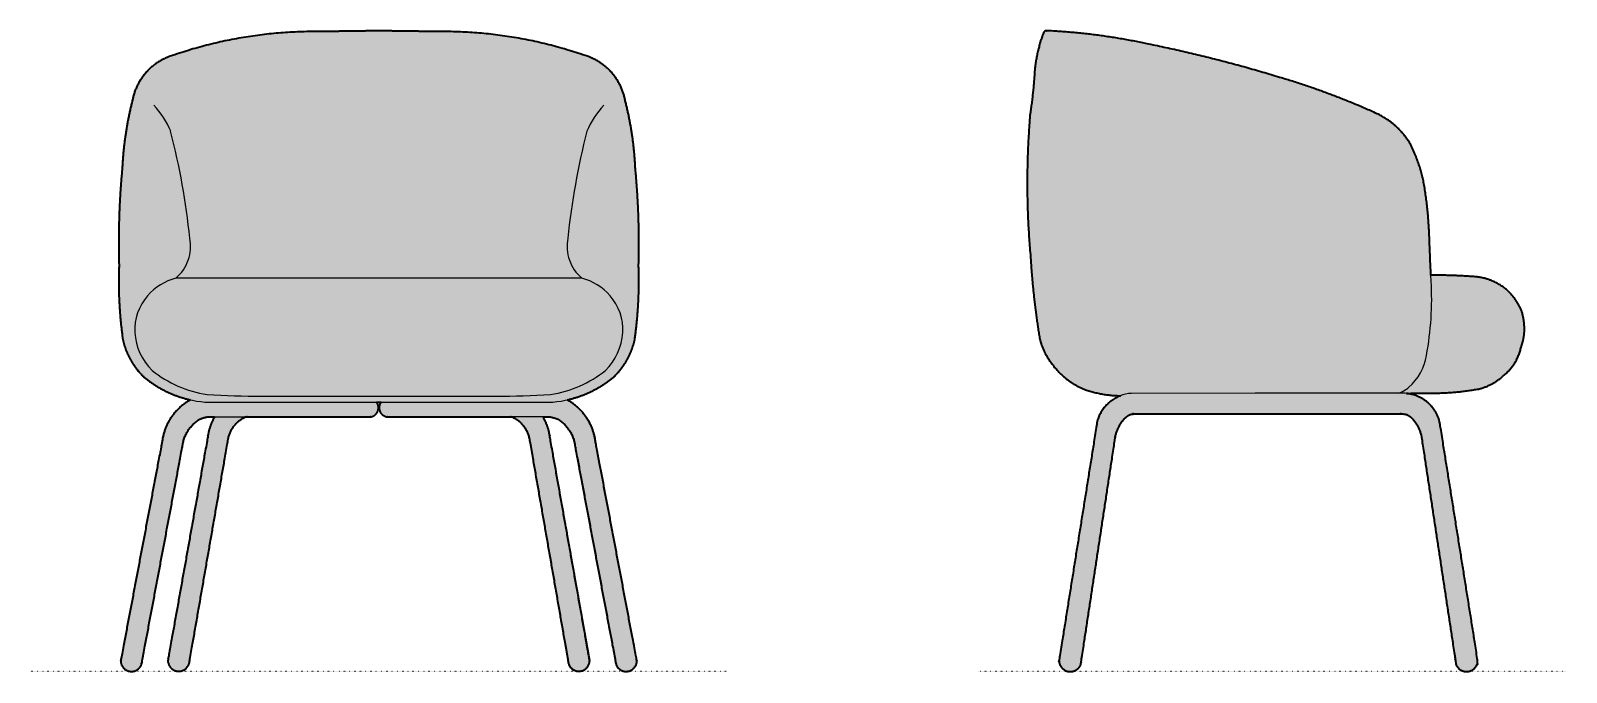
# Model space of a CAD drawing. Header units: millimetres. Extents: x 0 to 1796, y -1116 to 750.
# Drawn here: x 0 to 1796, y -1 to 750 of the extents above; entities that cross this region are included whole.
import ezdxf

# ---------------------------------------------------------------- set-up
doc = ezdxf.new("R2010")
doc.units = ezdxf.units.MM
doc.linetypes.add('Dots', pattern=[1, 0, -1])
doc.layers.add('Blocks', color=7, linetype='Continuous')
doc.layers.add('Blocks$Fill', color=7, linetype='Continuous', true_color=0xffffff)
for name, color, linetype, lineweight, true_color in [('Blocks$Inner', 7, 'Continuous', 25, 0x007f00), ('Blocks$Outline', 7, 'Continuous', 35, 0xff3f3f), ('Groud', 7, 'Dots', 25, 0x243775)]:
    doc.layers.add(name, color=color, linetype=linetype, lineweight=lineweight, true_color=true_color)

# ---------------------------------------------------------------- blocks, each defined once
blk = doc.blocks.new('Nest Chair Side')
at = {"layer": 'Blocks$Fill'}
blk.add_hatch(color=256, dxfattribs=at).paths.add_polyline_path([(520.6, 572.3), (520, 575.3), (519.3, 578.3), (518.5, 581.3), (517.7, 584.3), (516.9, 587.2), (516, 590.2), (515, 593.1), (514, 596), (513, 598.9), (511.9, 601.8), (510.7, 604.6), (509.5, 607.4), (508.3, 610.2), (507, 613), (505.6, 615.8), (504.2, 618.5), (502.6, 621.1), (500.8, 623.6), (499, 626), (497, 628.4), (495, 630.8), (492.9, 633.1), (490.8, 635.3), (488.5, 637.4), (486.2, 639.5), (483.8, 641.4), (481.3, 643.3), (478.8, 645.1), (476.3, 646.8), (473.7, 648.4), (471, 650), (468.3, 651.4), (441.2, 663.3), (413.6, 674.3), (385.7, 684.3), (357.4, 693.4), (318.3, 704.9), (278.9, 715.5), (239.2, 725.1), (199.3, 733.8), (184.5, 736.8), (169.7, 739.6), (154.8, 742.1), (139.8, 744.2), (124.8, 746), (109.8, 747.5), (94.7, 748.7), (79.7, 749.6), (79.6, 749.6), (79.5, 749.6), (79.5, 749.6), (79.4, 749.6), (79.3, 749.6), (79.2, 749.6), (79.2, 749.6), (79.1, 749.5), (79, 749.5), (79, 749.5), (78.9, 749.5), (78.8, 749.5), (78.7, 749.5), (78.7, 749.4), (78.6, 749.4), (78.5, 749.4), (78.5, 749.4), (78.4, 749.4), (78.3, 749.3), (78.2, 749.3), (78.2, 749.3), (78.1, 749.2), (78, 749.2), (78, 749.2), (77.9, 749.1), (77.8, 749.1), (77.8, 749.1), (77.7, 749), (77.6, 749), (77.6, 748.9), (77.5, 748.9), (77.4, 748.9), (77.4, 748.8), (77.3, 748.8), (77.3, 748.7), (77.2, 748.7), (77.1, 748.6), (77.1, 748.6), (77, 748.5), (77, 748.5), (76.9, 748.4), (76.9, 748.4), (76.8, 748.3), (76.8, 748.3), (76.7, 748.2), (76.7, 748.1), (76.6, 748.1), (76.6, 748), (76.5, 748), (76.5, 747.9), (76.4, 747.8), (76.4, 747.8), (76.4, 747.7), (76.3, 747.6), (76.3, 747.6), (76.2, 747.5), (76.2, 747.5), (76.2, 747.4), (76.1, 747.3), (76.1, 747.3), (76.1, 747.2), (76.1, 747.1), (76, 747.1), (76, 747), (74.1, 741.7), (72.4, 736.4), (70.9, 731), (69.5, 725.5), (68.4, 720), (67.4, 714.5), (66.6, 709), (65.9, 703.4), (65, 690.5), (63.8, 677.7), (62.3, 664.9), (60.5, 652.1), (58.9, 631.2), (57.9, 610.2), (57.2, 589.3), (57.1, 568.3), (57.4, 547.3), (58.2, 526.3), (59.4, 505.4), (62.8, 459.8), (65.3, 435.2), (68.4, 410.7), (72.2, 386.2), (73.2, 383.5), (74.2, 380.7), (75.4, 378), (76.6, 375.3), (77.9, 372.6), (79.3, 370), (80.8, 367.4), (82.4, 364.8), (84, 362.3), (85.8, 359.9), (87.6, 357.5), (89.4, 355.2), (91.4, 353), (93.4, 350.8), (95.4, 348.7), (97.6, 346.6), (99, 345.4), (100.4, 344.2), (101.9, 343), (103.4, 341.8), (104.9, 340.7), (106.4, 339.5), (108, 338.5), (109.6, 337.4), (111.2, 336.4), (112.8, 335.4), (114.4, 334.5), (116.1, 333.5), (117.7, 332.7), (119.4, 331.8), (121.1, 331), (122.8, 330.2), (125.4, 329.3), (128.1, 328.5), (130.7, 327.7), (133.4, 326.9), (136.1, 326.2), (138.8, 325.6), (141.5, 325), (144.2, 324.5), (146.9, 324), (149.7, 323.6), (152.4, 323.2), (155.2, 322.9), (157.9, 322.7), (160.7, 322.5), (163.4, 322.4), (166.2, 322.3), (165, 321.9), (163.8, 321.3), (162.6, 320.8), (161.4, 320.2), (160.3, 319.6), (159.1, 319), (158, 318.3), (156.9, 317.5), (155.8, 316.8), (154.8, 316), (153.7, 315.2), (152.7, 314.3), (151.7, 313.5), (150.8, 312.6), (149.8, 311.6), (148.9, 310.7), (148.1, 309.7), (147.2, 308.7), (146.4, 307.7), (145.6, 306.6), (144.9, 305.6), (144.2, 304.5), (143.5, 303.4), (142.9, 302.3), (142.3, 301.2), (141.7, 300), (141.2, 298.9), (140.7, 297.8), (140.2, 296.6), (139.8, 295.5), (139.4, 294.3), (139.1, 293.2), (94.2, 11.6), (94.2, 11.3), (94.3, 11.1), (94.3, 10.8), (94.3, 10.6), (94.4, 10.3), (94.4, 10), (94.5, 9.8), (94.5, 9.5), (94.6, 9.3), (94.7, 9), (94.8, 8.7), (94.8, 8.5), (94.9, 8.2), (95, 8), (95.1, 7.7), (95.2, 7.4), (95.3, 7.2), (95.5, 6.9), (95.6, 6.7), (95.7, 6.4), (95.9, 6.2), (96, 5.9), (96.1, 5.7), (96.3, 5.5), (96.5, 5.2), (96.6, 5), (96.8, 4.8), (97, 4.5), (97.1, 4.3), (97.3, 4.1), (97.5, 3.9), (97.7, 3.7), (97.9, 3.4), (98.1, 3.2), (98.3, 3), (98.5, 2.8), (98.7, 2.7), (98.9, 2.5), (99.2, 2.3), (99.4, 2.1), (99.6, 1.9), (99.8, 1.8), (100.1, 1.6), (100.3, 1.5), (100.6, 1.3), (100.8, 1.2), (101, 1), (101.3, 0.9), (101.5, 0.8), (101.8, 0.7), (102, 0.5), (102.3, 0.4), (102.5, 0.3), (102.8, 0.2), (103, 0.1), (103.3, 0.1), (103.6, 0), (103.8, -0.1), (104.1, -0.2), (104.3, -0.2), (104.6, -0.3), (104.8, -0.3), (105.1, -0.4), (105.3, -0.4), (105.6, -0.5), (105.9, -0.5), (106.1, -0.5), (106.4, -0.6), (106.6, -0.6), (106.9, -0.6), (107.2, -0.6), (107.4, -0.6), (107.7, -0.6), (108, -0.6), (108.2, -0.6), (108.5, -0.6), (108.8, -0.5), (109.1, -0.5), (109.3, -0.5), (109.6, -0.4), (109.9, -0.4), (110.2, -0.3), (110.4, -0.3), (110.7, -0.2), (111, -0.1), (111.3, -0.1), (111.5, 0), (111.8, 0.1), (112.1, 0.2), (112.3, 0.3), (112.6, 0.4), (112.9, 0.5), (113.1, 0.7), (113.4, 0.8), (113.6, 0.9), (113.9, 1), (114.1, 1.2), (114.4, 1.3), (114.6, 1.5), (114.9, 1.6), (115.1, 1.8), (115.3, 2), (115.6, 2.1), (115.8, 2.3), (116, 2.5), (116.2, 2.7), (116.4, 2.9), (116.6, 3.1), (116.8, 3.3), (117, 3.5), (117.2, 3.7), (117.4, 3.9), (117.6, 4.1), (117.8, 4.3), (117.9, 4.5), (118.1, 4.7), (118.3, 4.9), (118.4, 5.2), (118.6, 5.4), (118.7, 5.6), (118.9, 5.9), (119, 6.1), (119.1, 6.3), (119.2, 6.5), (119.4, 6.8), (119.5, 7), (119.6, 7.2), (119.7, 7.5), (159.7, 271.5), (159.8, 272.4), (159.9, 273.3), (160.1, 274.2), (160.3, 275.1), (160.5, 276), (160.7, 276.9), (161, 277.8), (161.2, 278.7), (161.5, 279.5), (161.8, 280.4), (162.1, 281.3), (162.5, 282.1), (162.8, 283), (163.2, 283.9), (163.6, 284.7), (164, 285.5), (164.4, 286.3), (164.9, 287.2), (165.4, 288), (165.8, 288.8), (166.3, 289.5), (166.8, 290.3), (167.4, 291.1), (167.9, 291.8), (168.5, 292.5), (169, 293.3), (169.6, 294), (170.2, 294.7), (170.8, 295.3), (171.4, 296), (172.1, 296.7), (172.7, 297.3), (172.9, 297.5), (173.1, 297.7), (173.4, 297.9), (173.6, 298.1), (173.8, 298.2), (174.1, 298.4), (174.3, 298.6), (174.5, 298.8), (174.8, 298.9), (175, 299.1), (175.3, 299.2), (175.6, 299.4), (175.8, 299.5), (176.1, 299.7), (176.4, 299.8), (176.6, 299.9), (176.9, 300), (177.2, 300.1), (177.5, 300.2), (177.8, 300.3), (178, 300.4), (178.3, 300.5), (178.6, 300.6), (178.9, 300.7), (179.2, 300.7), (179.5, 300.8), (179.8, 300.8), (180.1, 300.9), (180.4, 300.9), (180.6, 301), (180.9, 301), (181.2, 301), (497, 301), (497.3, 301), (497.6, 301), (497.8, 300.9), (498.1, 300.9), (498.4, 300.8), (498.7, 300.8), (499, 300.7), (499.3, 300.7), (499.6, 300.6), (499.9, 300.5), (500.2, 300.4), (500.4, 300.3), (500.7, 300.2), (501, 300.1), (501.3, 300), (501.6, 299.9), (501.8, 299.8), (502.1, 299.7), (502.4, 299.5), (502.6, 299.4), (502.9, 299.2), (503.1, 299.1), (503.4, 298.9), (503.6, 298.8), (503.9, 298.6), (504.1, 298.4), (504.4, 298.2), (504.6, 298.1), (504.8, 297.9), (505, 297.7), (505.3, 297.5), (505.5, 297.3), (506.1, 296.7), (506.8, 296), (507.4, 295.3), (508, 294.7), (508.6, 294), (509.2, 293.3), (509.7, 292.5), (510.3, 291.8), (510.8, 291.1), (511.4, 290.3), (511.9, 289.5), (512.4, 288.8), (512.8, 288), (513.3, 287.2), (513.7, 286.3), (514.2, 285.5), (514.6, 284.7), (515, 283.9), (515.4, 283), (515.7, 282.1), (516, 281.3), (516.4, 280.4), (516.7, 279.5), (517, 278.7), (517.2, 277.8), (517.5, 276.9), (517.7, 276), (517.9, 275.1), (518.1, 274.2), (518.2, 273.3), (518.4, 272.4), (518.5, 271.5), (558.5, 7.5), (558.6, 7.2), (558.7, 7), (558.8, 6.8), (559, 6.5), (559.1, 6.3), (559.2, 6.1), (559.3, 5.9), (559.5, 5.6), (559.6, 5.4), (559.8, 5.2), (559.9, 4.9), (560.1, 4.7), (560.3, 4.5), (560.4, 4.3), (560.6, 4.1), (560.8, 3.9), (561, 3.7), (561.2, 3.5), (561.4, 3.3), (561.6, 3.1), (561.8, 2.9), (562, 2.7), (562.2, 2.5), (562.4, 2.3), (562.6, 2.1), (562.9, 2), (563.1, 1.8), (563.3, 1.6), (563.6, 1.5), (563.8, 1.3), (564.1, 1.2), (564.3, 1), (564.6, 0.9), (564.8, 0.8), (565.1, 0.7), (565.3, 0.5), (565.6, 0.4), (565.9, 0.3), (566.1, 0.2), (566.4, 0.1), (566.7, 0), (566.9, -0.1), (567.2, -0.1), (567.5, -0.2), (567.8, -0.3), (568, -0.3), (568.3, -0.4), (568.6, -0.4), (568.9, -0.5), (569.1, -0.5), (569.4, -0.5), (569.7, -0.6), (570, -0.6), (570.2, -0.6), (570.5, -0.6), (570.8, -0.6), (571, -0.6), (571.3, -0.6), (571.6, -0.6), (571.8, -0.6), (572.1, -0.5), (572.3, -0.5), (572.6, -0.5), (572.9, -0.4), (573.1, -0.4), (573.4, -0.3), (573.6, -0.3), (573.9, -0.2), (574.1, -0.2), (574.4, -0.1), (574.6, 0), (574.9, 0.1), (575.1, 0.1), (575.4, 0.2), (575.7, 0.3), (575.9, 0.4), (576.2, 0.5), (576.4, 0.7), (576.7, 0.8), (576.9, 0.9), (577.2, 1), (577.4, 1.2), (577.6, 1.3), (577.9, 1.5), (578.1, 1.6), (578.3, 1.8), (578.6, 1.9), (578.8, 2.1), (579, 2.3), (579.3, 2.5), (579.5, 2.7), (579.7, 2.8), (579.9, 3), (580.1, 3.2), (580.3, 3.4), (580.5, 3.7), (580.7, 3.9), (580.9, 4.1), (581.1, 4.3), (581.2, 4.5), (581.4, 4.8), (581.6, 5), (581.7, 5.2), (581.9, 5.5), (582.1, 5.7), (582.2, 5.9), (582.3, 6.2), (582.5, 6.4), (582.6, 6.7), (582.7, 6.9), (582.8, 7.2), (583, 7.4), (583.1, 7.7), (583.2, 8), (583.3, 8.2), (583.4, 8.5), (583.4, 8.7), (583.5, 9), (583.6, 9.3), (583.7, 9.5), (583.7, 9.8), (583.8, 10), (583.8, 10.3), (583.9, 10.6), (583.9, 10.8), (583.9, 11.1), (584, 11.3), (584, 11.6), (539.1, 293.1), (538.7, 294.6), (538.4, 295.3), (538.2, 296), (537.9, 296.8), (537.6, 297.5), (537.3, 298.3), (536.9, 299), (536.6, 299.7), (536.2, 300.5), (535.9, 301.2), (535.5, 301.9), (535.1, 302.6), (534.7, 303.4), (534.2, 304.1), (533.8, 304.8), (533.3, 305.5), (532.9, 306.1), (532.4, 306.8), (531.9, 307.5), (531.4, 308.2), (530.8, 308.8), (530.3, 309.5), (529.8, 310.1), (529.2, 310.7), (528.6, 311.4), (528, 312), (527.4, 312.6), (526.8, 313.2), (526.2, 313.7), (525.5, 314.3), (524.9, 314.9), (524.2, 315.4), (523.5, 315.9), (522.9, 316.4), (522.2, 316.9), (521.5, 317.4), (520.8, 317.9), (520.1, 318.4), (519.3, 318.8), (518.6, 319.2), (517.9, 319.7), (517.1, 320.1), (516.4, 320.5), (515.6, 320.8), (514.8, 321.2), (514.1, 321.5), (513.3, 321.9), (512.5, 322.2), (511.8, 322.5), (511, 322.8), (510.2, 323), (509.4, 323.3), (508.6, 323.5), (507.8, 323.7), (507, 323.9), (506.2, 324.1), (505.5, 324.3), (504.7, 324.5), (503.9, 324.6), (503.1, 324.7), (502.3, 324.8), (501.5, 324.9), (500.7, 325), (539.5, 325.5), (545.4, 325.7), (551.3, 326.1), (557.2, 326.5), (563.1, 327.1), (569, 327.8), (574.9, 328.6), (580.7, 329.6), (586.6, 330.6), (588.5, 331.2), (590.4, 331.8), (592.2, 332.5), (594.1, 333.2), (595.9, 334), (597.7, 334.8), (599.5, 335.7), (601.3, 336.7), (603, 337.7), (604.7, 338.7), (606.4, 339.8), (608.1, 341), (609.7, 342.2), (611.2, 343.4), (612.7, 344.7), (614.2, 346), (615.1, 346.8), (616.1, 347.6), (617, 348.4), (617.9, 349.2), (618.7, 350.1), (619.6, 351), (620.4, 351.8), (621.3, 352.8), (622.1, 353.7), (622.9, 354.6), (623.6, 355.6), (624.4, 356.6), (625.1, 357.6), (625.8, 358.6), (626.5, 359.7), (627.2, 360.7), (627.8, 361.8), (628.4, 362.8), (629, 363.9), (629.6, 365), (630.1, 366.1), (630.7, 367.3), (631.2, 368.4), (631.6, 369.5), (632.1, 370.7), (632.5, 371.8), (632.9, 373), (633.3, 374.2), (633.6, 375.3), (633.9, 376.5), (634.2, 377.7), (634.5, 378.9), (634.9, 380), (635.3, 381.1), (635.6, 382.2), (636, 383.4), (636.3, 384.5), (636.6, 385.6), (636.9, 386.8), (637.1, 388), (637.4, 389.1), (637.6, 390.3), (637.8, 391.5), (637.9, 392.6), (638.1, 393.8), (638.2, 395), (638.3, 396.2), (638.4, 397.3), (638.4, 398.9), (638.4, 400.4), (638.4, 402), (638.4, 403.5), (638.3, 405.1), (638.2, 406.6), (638, 408.2), (637.9, 409.7), (637.6, 411.2), (637.4, 412.8), (637.1, 414.3), (636.8, 415.8), (636.5, 417.3), (636.1, 418.8), (635.7, 420.3), (635.2, 421.8), (634.4, 423.6), (633.5, 425.5), (632.6, 427.3), (631.6, 429), (630.5, 430.8), (629.4, 432.5), (628.3, 434.2), (627.1, 435.8), (625.9, 437.5), (624.6, 439.1), (623.3, 440.6), (622, 442.2), (620.6, 443.6), (619.2, 445.1), (617.7, 446.5), (616.2, 447.8), (615.2, 448.6), (614.3, 449.3), (613.3, 450), (612.2, 450.7), (611.2, 451.3), (610.2, 452), (609.1, 452.6), (608.1, 453.2), (607, 453.8), (605.9, 454.4), (604.8, 454.9), (603.7, 455.5), (602.6, 456), (601.4, 456.5), (600.3, 456.9), (599.1, 457.4), (598, 457.8), (596.8, 458.2), (595.6, 458.6), (594.5, 459), (593.3, 459.3), (592.1, 459.7), (590.9, 460), (589.7, 460.3), (588.5, 460.5), (587.3, 460.8), (586.1, 461), (584.9, 461.2), (583.7, 461.3), (582.5, 461.5), (581.3, 461.6), (580.1, 461.7), (567.3, 462.5), (554.6, 463.1), (541.9, 463.4), (529.1, 463.5), (527.1, 512.5), (526.2, 527.6), (524.8, 542.6), (522.9, 557.6)], flags=0)
at = {"layer": 'Blocks$Inner'}
for p, q in [((354.5, 325.2), (179.1, 325.1)), ((499, 325.2), (323.7, 325.2)), ((139.1, 293.2), (94.2, 11.6)), ((181.2, 301), (497, 301)), ((584, 11.6), (539.1, 293.1)), ((119.7, 7.5), (159.7, 271.5)), ((518.5, 271.5), (558.5, 7.5))]:
    blk.add_line(p, q, dxfattribs=at)
for centre, radius, start, end in [((235.3, 687.3), 170.1, 159.4495, 174.5575), ((79.8, 745.6), 4, 91.1346, 159.4495), ((46.3, 38.4), 712, 77.5972, 87.3172), ((-127.1, -874.6), 1641.1, 72.8271, 78.5281), ((111.8, -122.3), 851.9, 65.2597, 73.24), ((1019.2, 571.7), 962.1, 175.2042, 185.1986), ((427.4, 570.6), 90.6, 31.9391, 63.1275), ((349.7, 537.7), 174.4, 11.4637, 27.602), ((954, 536.3), 894.5, 183.3239, 189.66), ((157.3, 436.5), 372.7, 349.6451, 3.0716), ((161.8, 415.7), 94.3, 198.1943, 227.0625), ((461.3, 379.6), 63.4, 311.6118, 350.7869), ((161.1, 416.8), 94.6, 227.8323, 246.1591), ((168, 455.3), 133, 250.1357, 269.2089), ((181.8, 280.6), 44.6, 93.4992, 163.5919), ((474.9, 368.3), 46, 290.3907, 308.3959), ((496.2, 280.5), 44.8, 16.3146, 86.392), ((539.2, -1284.9), 1610.4, 89.9899, 91.37), ((107.5, 12.7), 13.3, 184.7652, 336.9536), ((570.7, 12.7), 13.3, 203.0464, 355.2348)]:
    blk.add_arc(centre, radius, start, end, dxfattribs=at)
at = {"layer": 'Blocks$Inner', "extrusion": (0, 0, -1)}
for centre, radius, start, end in [((482.6, 736.2), 549.5, 183.4229, 188.8073), ((-4782.2, 662.5), 4257.8, 357.2269, 357.9811), ((-203.2, 265.7), 43.9, 7.7003, 46.0687), ((-182, 287.7), 13.3, 46.027, 86.7271), ((-496.2, 287.7), 13.3, 93.2729, 133.973), ((-475, 265.7), 43.9, 133.9313, 172.2997)]:
    blk.add_arc(centre, radius, start, end, dxfattribs=at)
at = {"layer": 'Blocks$Inner'}
for points, weights in [([(527.1, 512.5), (525.8, 542.8), (520.6, 572.3)], [1, 0.997573010944, 1]), ([(529.1, 463.5), (554.6, 463.5), (580.1, 461.7)], [1, 0.999385342166, 1]), ([(580.1, 461.7), (600.2, 460.1), (616.2, 447.8)], [1, 0.958698840515, 1]), ([(616.2, 447.8), (628.6, 436.9), (635.2, 421.8)], [1, 0.977037599356, 1]), ([(635.2, 421.8), (638.9, 409.8), (638.4, 397.3)], [1, 0.985146636288, 1]), ([(638.4, 397.3), (637.8, 387.8), (634.5, 378.9)], [1, 0.989000667323, 1]), ([(634.5, 378.9), (630.1, 358.9), (614.2, 346)], [1, 0.943069869748, 1]), ([(614.2, 346), (602.2, 335), (586.6, 330.6)], [1, 0.971874185514, 1]), ([(586.6, 330.6), (563.2, 326.1), (539.5, 325.5)], [1, 0.996632293934, 1])]:
    blk.add_rational_spline(points, weights, degree=2, dxfattribs=at)
at = {"layer": 'Blocks$Outline'}
for points, weights, knots in [([(520.6, 572.3), (515.7, 596.6), (504.2, 618.5), (490.8, 640), (468.3, 651.4), (414.3, 676.2), (357.4, 693.4), (279.4, 717.5), (199.3, 733.8), (140.2, 746.8), (79.7, 749.6), (77, 749.5), (76, 747), (68.1, 725.9), (65.9, 703.4), (64.4, 677.6), (60.5, 652.1), (53.4, 568.3), (61, 484.5), (63.9, 435.1), (72.2, 386.2), (79.8, 363.2), (97.6, 346.6), (108.9, 336.4), (122.8, 330.2), (143.9, 322.6), (166.2, 322.3)], [1, 0.990099449151, 1, 0.963189810813, 1, 0.997576022197, 1, 0.998762707038, 1, 0.996404724022, 1, 0.827497453078, 1, 0.991321481425, 1, 0.99889628818, 1, 0.996198951131, 1, 0.998471722118, 1, 0.968434974523, 1, 0.987238140087, 1, 0.986179981108, 1], [0, 0, 0, 49.127973, 49.127973, 98.433449, 98.433449, 217.085149, 217.085149, 380.379457, 380.379457, 501.170568, 501.170568, 505.939852, 505.939852, 550.804218, 550.804218, 602.441806, 602.441806, 770.266369, 770.266369, 869.1846, 869.1846, 916.710275, 916.710275, 946.977603, 946.977603, 991.241939, 991.241939, 991.241939]), ([(539.5, 325.5), (563.2, 326.1), (586.6, 330.6), (602.2, 335), (614.2, 346), (630.1, 358.9), (634.5, 378.9), (637.8, 387.8), (638.4, 397.3), (638.9, 409.8), (635.2, 421.8), (628.6, 436.9), (616.2, 447.8), (600.2, 460.1), (580.1, 461.7), (554.6, 463.5), (529.1, 463.5)], [1, 0.996632293934, 1, 0.971874185514, 1, 0.943069869748, 1, 0.989000667323, 1, 0.985146636288, 1, 0.977037599356, 1, 0.958698840515, 1, 0.999385342166, 1], [0, 0, 0, 47.493954, 47.493954, 79.421518, 79.421518, 118.783615, 118.783615, 137.717251, 137.717251, 162.518612, 162.518612, 195.003892, 195.003892, 234.266561, 234.266561, 285.245649, 285.245649, 285.245649]), ([(166.2, 322.3), (145.4, 314.5), (139.1, 293.2), (116.6, 152.4), (94.2, 11.6), (95.1, 1.2), (105.3, -0.4), (115.6, -2.1), (119.7, 7.5), (139.7, 139.5), (159.7, 271.5), (161.7, 286.7), (172.7, 297.3), (176.3, 300.7), (181.2, 301), (339.1, 301), (497, 301), (501.9, 300.7), (505.5, 297.3), (516.5, 286.7), (518.5, 271.5), (538.5, 139.5), (558.5, 7.5), (562.6, -2.1), (572.9, -0.4), (583.1, 1.2), (584, 11.6), (561.6, 152.3), (539.1, 293.1), (530.7, 322), (500.7, 325)], [0.93220936638, 0.863815097942, 1, 1, 1, 0.787504379694, 1, 0.787504379694, 1, 1, 1, 0.944466937293, 1, 0.937585539568, 1, 1, 1, 0.937585539569, 1, 0.944466937292, 1, 1, 1, 0.787504379695, 1, 0.787504379695, 1, 1, 1, 0.82488722495, 0.988168326933], [13.572425, 13.572425, 13.572425, 54.531408, 54.531408, 339.668079, 339.668079, 357.32721, 357.32721, 374.986342, 374.986342, 642.060197, 642.060197, 671.471699, 671.471699, 680.947748, 680.947748, 996.699079, 996.699079, 1006.175128, 1006.175128, 1035.58663, 1035.58663, 1302.660485, 1302.660485, 1320.319617, 1320.319617, 1337.978748, 1337.978748, 1623.016436, 1623.016436, 1675.927467, 1675.927467, 1675.927467])]:
    blk.add_rational_spline(points, weights, degree=2, knots=knots, dxfattribs=at)
for points, weights in [([(527.1, 512.5), (525.8, 542.8), (520.6, 572.3)], [1, 0.997573010944, 1]), ([(529.1, 463.5), (528, 488), (527.1, 512.5)], [0.999995218441, 0.999981073765, 1]), ([(500.7, 325), (520.1, 325.5), (539.5, 325.5)], [1, 0.999927473182, 1])]:
    blk.add_rational_spline(points, weights, degree=2, dxfattribs=at)
blk = doc.blocks.new('Nest Chair Front')
at = {"layer": 'Blocks$Fill'}
blk.add_hatch(color=256, dxfattribs=at).paths.add_polyline_path([(710.8, 474.5), (711.1, 503), (710.7, 531.5), (709.3, 560), (707, 588.4), (706.4, 598.6), (705.6, 608.7), (704.4, 618.9), (703, 629), (701.4, 639.1), (699.5, 649.1), (697.3, 659.1), (694.9, 669), (694.5, 670.9), (694, 672.8), (693.5, 674.8), (692.9, 676.7), (692.2, 678.7), (691.5, 680.6), (690.7, 682.5), (689.9, 684.4), (689, 686.2), (688, 688.1), (687, 689.9), (685.9, 691.7), (684.8, 693.4), (683.6, 695.2), (682.3, 696.9), (681, 698.5), (679.7, 700.1), (678.3, 701.7), (676.8, 703.2), (675.3, 704.7), (673.8, 706.1), (672.2, 707.5), (670.6, 708.8), (669, 710.1), (667.3, 711.3), (665.6, 712.4), (663.9, 713.5), (662.1, 714.6), (660.3, 715.6), (658.6, 716.5), (656.8, 717.4), (654.9, 718.2), (644.5, 721.8), (634.1, 725.2), (623.5, 728.4), (612.8, 731.4), (602.1, 734.1), (591.3, 736.6), (580.5, 738.9), (569.6, 740.9), (558.6, 742.7), (547.7, 744.3), (536.7, 745.6), (525.7, 746.7), (514.6, 747.5), (503.6, 748.1), (492.6, 748.5), (481.6, 748.6), (407, 749.5), (332.5, 748.6), (321.5, 748.5), (310.4, 748.1), (299.4, 747.5), (288.4, 746.7), (277.4, 745.6), (266.4, 744.3), (255.4, 742.7), (244.5, 740.9), (233.6, 738.9), (222.7, 736.6), (211.9, 734.1), (201.2, 731.4), (190.6, 728.4), (180, 725.2), (169.5, 721.8), (159.1, 718.2), (157.3, 717.4), (155.5, 716.5), (153.7, 715.6), (151.9, 714.6), (150.2, 713.5), (148.4, 712.4), (146.7, 711.3), (145.1, 710.1), (143.4, 708.8), (141.8, 707.5), (140.2, 706.1), (138.7, 704.7), (137.2, 703.2), (135.8, 701.7), (134.4, 700.1), (133, 698.5), (131.7, 696.9), (130.5, 695.2), (129.3, 693.4), (128.1, 691.7), (127.1, 689.9), (126, 688.1), (125.1, 686.2), (124.2, 684.4), (123.3, 682.5), (122.5, 680.6), (121.8, 678.7), (121.1, 676.7), (120.5, 674.8), (120, 672.8), (119.5, 670.9), (119.1, 669), (116.7, 659.1), (114.5, 649.1), (112.6, 639.1), (111, 629), (109.6, 618.9), (108.5, 608.7), (107.6, 598.6), (107, 588.4), (104.8, 560), (103.4, 531.5), (102.9, 503), (103.3, 474.5), (103, 463.8), (102.9, 453), (103.1, 442.3), (103.5, 431.6), (104.2, 420.8), (105.1, 410.1), (106.2, 399.5), (107.6, 388.8), (107.9, 387.3), (108.3, 385.7), (108.7, 384.2), (109.1, 382.6), (109.6, 381.1), (110.1, 379.5), (110.6, 378), (111.1, 376.5), (111.7, 375), (112.3, 373.5), (113, 372), (113.6, 370.5), (114.3, 369), (115, 367.6), (115.8, 366.1), (116.6, 364.7), (117.4, 363.3), (118.2, 361.9), (119, 360.5), (119.9, 359.1), (120.8, 357.8), (121.8, 356.4), (122.7, 355.1), (123.7, 353.8), (124.7, 352.6), (125.7, 351.3), (126.7, 350.1), (127.8, 348.9), (128.9, 347.7), (130, 346.5), (131.1, 345.4), (132.2, 344.3), (135.2, 341.9), (138.2, 339.6), (141.3, 337.4), (144.5, 335.3), (147.7, 333.3), (151, 331.3), (154.4, 329.5), (157.8, 327.8), (161.3, 326.1), (164.9, 324.6), (168.4, 323.1), (172, 321.8), (175.7, 320.6), (179.4, 319.4), (183.1, 318.4), (186.8, 317.5), (185.2, 316.6), (183.6, 315.6), (182, 314.6), (180.5, 313.5), (178.9, 312.4), (177.4, 311.2), (175.9, 310), (174.5, 308.7), (173.1, 307.4), (171.7, 306.1), (170.4, 304.7), (169.1, 303.2), (167.8, 301.7), (166.6, 300.2), (165.4, 298.6), (164.3, 297), (163.2, 295.4), (162.2, 293.7), (161.2, 292), (160.3, 290.3), (159.5, 288.5), (158.7, 286.7), (157.9, 285), (157.2, 283.2), (156.6, 281.3), (156, 279.5), (155.4, 277.7), (155, 275.8), (154.6, 274), (154.2, 272.1), (153.9, 270.3), (153.6, 268.5), (105.2, 11.8), (105.2, 11.6), (105.2, 11.3), (105.2, 11.1), (105.3, 10.8), (105.3, 10.5), (105.3, 10.3), (105.4, 10), (105.4, 9.8), (105.5, 9.5), (105.5, 9.3), (105.6, 9), (105.7, 8.8), (105.7, 8.5), (105.8, 8.2), (105.9, 8), (106, 7.7), (106.1, 7.5), (106.2, 7.2), (106.3, 7), (106.4, 6.7), (106.6, 6.5), (106.7, 6.2), (106.8, 6), (107, 5.7), (107.1, 5.5), (107.2, 5.3), (107.4, 5), (107.6, 4.8), (107.7, 4.6), (107.9, 4.4), (108.1, 4.1), (108.3, 3.9), (108.4, 3.7), (108.6, 3.5), (108.8, 3.3), (109, 3.1), (109.2, 2.9), (109.4, 2.7), (109.6, 2.6), (109.9, 2.4), (110.1, 2.2), (110.3, 2), (110.5, 1.9), (110.7, 1.7), (111, 1.6), (111.2, 1.4), (111.4, 1.3), (111.7, 1.1), (111.9, 1), (112.2, 0.9), (112.4, 0.8), (112.6, 0.7), (112.9, 0.6), (113.1, 0.5), (113.4, 0.4), (113.6, 0.3), (113.9, 0.2), (114.1, 0.1), (114.4, 0), (114.6, 0), (114.9, -0.1), (115.1, -0.1), (115.4, -0.2), (115.6, -0.2), (115.8, -0.3), (116.1, -0.3), (116.3, -0.4), (116.6, -0.4), (116.9, -0.4), (117.1, -0.4), (117.4, -0.4), (117.6, -0.4), (117.9, -0.4), (118.2, -0.4), (118.4, -0.4), (118.7, -0.4), (119, -0.4), (119.2, -0.4), (119.5, -0.3), (119.8, -0.3), (120, -0.2), (120.3, -0.2), (120.6, -0.1), (120.8, -0.1), (121.1, 0), (121.4, 0.1), (121.6, 0.2), (121.9, 0.2), (122.2, 0.3), (122.4, 0.4), (122.7, 0.5), (122.9, 0.7), (123.2, 0.8), (123.4, 0.9), (123.7, 1), (123.9, 1.2), (124.2, 1.3), (124.4, 1.4), (124.7, 1.6), (124.9, 1.7), (125.1, 1.9), (125.3, 2.1), (125.6, 2.2), (125.8, 2.4), (126, 2.6), (126.2, 2.8), (126.4, 3), (126.6, 3.1), (126.8, 3.3), (127, 3.5), (127.2, 3.7), (127.4, 3.9), (127.5, 4.2), (127.7, 4.4), (127.9, 4.6), (128, 4.8), (128.2, 5), (128.3, 5.2), (128.5, 5.5), (128.6, 5.7), (128.7, 5.9), (128.9, 6.1), (129, 6.4), (129.1, 6.6), (129.2, 6.8), (129.3, 7), (129.4, 7.3), (129.5, 7.5), (177.7, 264.4), (177.9, 265.6), (178.1, 266.7), (178.3, 267.9), (178.6, 269.1), (178.9, 270.2), (179.2, 271.4), (179.6, 272.5), (180, 273.6), (180.4, 274.8), (180.9, 275.9), (181.4, 277), (181.9, 278.1), (182.5, 279.1), (183.1, 280.2), (183.8, 281.3), (184.4, 282.3), (185.1, 283.3), (185.9, 284.3), (186.6, 285.2), (187.4, 286.2), (188.2, 287.1), (189, 288), (189.9, 288.8), (190.8, 289.6), (191.7, 290.4), (192.6, 291.2), (193.5, 292), (194.5, 292.7), (195.5, 293.3), (196.5, 294), (197.5, 294.6), (198.5, 295.2), (199.6, 295.6), (200.8, 296.1), (201.9, 296.4), (203.1, 296.8), (204.3, 297.1), (205.5, 297.3), (206.7, 297.6), (208, 297.7), (215, 297.7), (214.2, 296.4), (213.5, 295), (212.8, 293.6), (212.1, 292.1), (211.4, 290.7), (210.8, 289.2), (210.3, 287.7), (209.7, 286.2), (209.2, 284.7), (208.8, 283.2), (208.4, 281.7), (208, 280.1), (207.7, 278.6), (207.4, 277), (207.2, 275.5), (207, 273.9), (160.4, 12.5), (160.4, 12.2), (160.5, 12), (160.5, 11.7), (160.5, 11.4), (160.5, 11.2), (160.5, 10.9), (160.6, 10.6), (160.6, 10.4), (160.7, 10.1), (160.7, 9.8), (160.8, 9.6), (160.9, 9.3), (160.9, 9), (161, 8.8), (161.1, 8.5), (161.2, 8.2), (161.3, 8), (161.4, 7.7), (161.5, 7.4), (161.6, 7.2), (161.8, 6.9), (161.9, 6.6), (162, 6.4), (162.2, 6.1), (162.3, 5.9), (162.5, 5.6), (162.7, 5.4), (162.8, 5.2), (163, 4.9), (163.2, 4.7), (163.4, 4.5), (163.5, 4.2), (163.7, 4), (163.9, 3.8), (164.1, 3.6), (164.4, 3.4), (164.6, 3.2), (164.8, 3), (165, 2.8), (165.2, 2.6), (165.5, 2.4), (165.7, 2.3), (165.9, 2.1), (166.2, 1.9), (166.4, 1.8), (166.7, 1.6), (166.9, 1.5), (167.2, 1.4), (167.4, 1.2), (167.7, 1.1), (167.9, 1), (168.2, 0.9), (168.4, 0.8), (168.7, 0.7), (168.9, 0.6), (169.2, 0.5), (169.5, 0.4), (169.7, 0.3), (170, 0.3), (170.2, 0.2), (170.5, 0.1), (170.8, 0.1), (171, 0), (171.3, 0), (171.5, 0), (171.8, -0.1), (172, -0.1), (172.3, -0.1), (172.6, -0.1), (172.8, -0.1), (173.1, -0.1), (173.4, -0.1), (173.7, -0.1), (173.9, -0.1), (174.2, -0.1), (174.5, -0.1), (174.8, 0), (175, 0), (175.3, 0), (175.6, 0.1), (175.9, 0.2), (176.2, 0.2), (176.4, 0.3), (176.7, 0.4), (177, 0.5), (177.3, 0.5), (177.5, 0.6), (177.8, 0.7), (178.1, 0.9), (178.3, 1), (178.6, 1.1), (178.9, 1.2), (179.1, 1.4), (179.4, 1.5), (179.6, 1.6), (179.9, 1.8), (180.1, 2), (180.4, 2.1), (180.6, 2.3), (180.9, 2.5), (181.1, 2.6), (181.3, 2.8), (181.5, 3), (181.7, 3.2), (182, 3.4), (182.2, 3.6), (182.4, 3.8), (182.6, 4), (182.8, 4.3), (182.9, 4.5), (183.1, 4.7), (183.3, 4.9), (183.5, 5.1), (183.6, 5.4), (183.8, 5.6), (183.9, 5.8), (184.1, 6.1), (184.2, 6.3), (184.3, 6.6), (184.5, 6.8), (184.6, 7), (184.7, 7.3), (184.8, 7.5), (184.9, 7.8), (185, 8), (185.1, 8.3), (185.2, 8.5), (185.3, 8.8), (230.9, 271.6), (231.1, 272.5), (231.3, 273.5), (231.5, 274.4), (231.8, 275.4), (232.1, 276.3), (232.4, 277.3), (232.8, 278.2), (233.2, 279.1), (233.6, 280), (234, 281), (234.5, 281.9), (235, 282.7), (235.5, 283.6), (236, 284.5), (236.6, 285.3), (237.2, 286.2), (237.8, 287), (238.4, 287.8), (239.1, 288.5), (239.7, 289.3), (240.4, 290), (241.1, 290.7), (241.9, 291.4), (242.6, 292.1), (243.4, 292.8), (244.2, 293.4), (244.9, 294), (245.8, 294.6), (246.6, 295.1), (247.4, 295.6), (248.2, 296.1), (249.1, 296.6), (249.4, 296.8), (249.7, 296.9), (250, 297.1), (250.4, 297.2), (250.7, 297.4), (251, 297.5), (251.4, 297.6), (251.7, 297.7), (398, 297.7), (398.3, 297.8), (398.6, 297.9), (398.9, 298), (399.3, 298.1), (399.6, 298.2), (399.9, 298.3), (400.2, 298.4), (400.5, 298.6), (400.8, 298.7), (401.1, 298.9), (401.4, 299.1), (401.7, 299.3), (402, 299.4), (402.3, 299.6), (402.6, 299.9), (402.8, 300.1), (403.1, 300.3), (403.4, 300.6), (403.6, 300.8), (403.8, 301.1), (404.1, 301.3), (404.3, 301.6), (404.5, 301.9), (404.7, 302.1), (404.9, 302.4), (405.1, 302.7), (405.2, 303), (405.4, 303.3), (405.6, 303.6), (405.7, 303.9), (405.8, 304.2), (405.9, 304.5), (406.1, 304.8), (406.2, 305.1), (406.2, 305.5), (406.3, 305.8), (406.4, 306.1), (406.5, 306.4), (406.5, 306.8), (406.6, 307.1), (406.6, 307.5), (406.6, 307.8), (406.6, 308.1), (406.6, 308.5), (406.6, 308.8), (406.6, 309.2), (406.5, 309.5), (406.5, 309.9), (406.4, 310.2), (406.4, 310.6), (406.3, 310.9), (406.2, 311.2), (406.1, 311.6), (406, 311.9), (405.9, 312.2), (405.7, 312.5), (405.6, 312.9), (405.4, 313.2), (405.3, 313.5), (405.1, 313.8), (404.9, 314), (404.8, 314.3), (404.6, 314.6), (404.4, 314.8), (409.7, 314.8), (409.5, 314.6), (409.3, 314.3), (409.1, 314), (408.9, 313.8), (408.8, 313.5), (408.6, 313.2), (408.4, 312.9), (408.3, 312.5), (408.2, 312.2), (408.1, 311.9), (407.9, 311.6), (407.8, 311.2), (407.7, 310.9), (407.7, 310.6), (407.6, 310.2), (407.5, 309.9), (407.5, 309.5), (407.5, 309.2), (407.4, 308.8), (407.4, 308.5), (407.4, 308.1), (407.4, 307.8), (407.4, 307.5), (407.5, 307.1), (407.5, 306.8), (407.6, 306.4), (407.6, 306.1), (407.7, 305.8), (407.8, 305.5), (407.9, 305.1), (408, 304.8), (408.1, 304.5), (408.2, 304.2), (408.3, 303.9), (408.5, 303.6), (408.6, 303.3), (408.8, 303), (409, 302.7), (409.1, 302.4), (409.3, 302.1), (409.5, 301.9), (409.8, 301.6), (410, 301.3), (410.2, 301.1), (410.4, 300.8), (410.7, 300.6), (410.9, 300.3), (411.2, 300.1), (411.5, 299.9), (411.7, 299.6), (412, 299.4), (412.3, 299.3), (412.6, 299.1), (412.9, 298.9), (413.2, 298.7), (413.5, 298.6), (413.8, 298.4), (414.1, 298.3), (414.5, 298.2), (414.8, 298.1), (415.1, 298), (415.4, 297.9), (415.7, 297.8), (416.1, 297.7), (561, 297.7), (562.3, 297.7), (562.7, 297.6), (563, 297.5), (563.3, 297.4), (563.7, 297.2), (564, 297.1), (564.3, 296.9), (564.6, 296.8), (565, 296.6), (565.8, 296.1), (566.6, 295.6), (567.5, 295.1), (568.3, 294.6), (569.1, 294), (569.9, 293.4), (570.7, 292.8), (571.4, 292.1), (572.2, 291.4), (572.9, 290.7), (573.6, 290), (574.3, 289.3), (575, 288.5), (575.6, 287.8), (576.3, 287), (576.9, 286.2), (577.5, 285.3), (578, 284.5), (578.6, 283.6), (579.1, 282.7), (579.6, 281.9), (580, 281), (580.5, 280), (580.9, 279.1), (581.2, 278.2), (581.6, 277.3), (581.9, 276.3), (582.2, 275.4), (582.5, 274.4), (582.7, 273.5), (583, 272.5), (583.1, 271.6), (628.8, 8.8), (628.8, 8.5), (628.9, 8.3), (629, 8), (629.1, 7.8), (629.2, 7.5), (629.3, 7.3), (629.5, 7), (629.6, 6.8), (629.7, 6.6), (629.8, 6.3), (630, 6.1), (630.1, 5.8), (630.3, 5.6), (630.4, 5.4), (630.6, 5.1), (630.7, 4.9), (630.9, 4.7), (631.1, 4.5), (631.3, 4.3), (631.5, 4), (631.7, 3.8), (631.9, 3.6), (632.1, 3.4), (632.3, 3.2), (632.5, 3), (632.7, 2.8), (633, 2.6), (633.2, 2.5), (633.4, 2.3), (633.7, 2.1), (633.9, 2), (634.2, 1.8), (634.4, 1.6), (634.7, 1.5), (634.9, 1.4), (635.2, 1.2), (635.4, 1.1), (635.7, 1), (636, 0.9), (636.2, 0.7), (636.5, 0.6), (636.8, 0.5), (637.1, 0.5), (637.3, 0.4), (637.6, 0.3), (637.9, 0.2), (638.2, 0.2), (638.4, 0.1), (638.7, 0), (639, 0), (639.3, 0), (639.6, -0.1), (639.8, -0.1), (640.1, -0.1), (640.4, -0.1), (640.7, -0.1), (640.9, -0.1), (641.2, -0.1), (641.5, -0.1), (641.7, -0.1), (642, -0.1), (642.3, -0.1), (642.5, 0), (642.8, 0), (643, 0), (643.3, 0.1), (643.5, 0.1), (643.8, 0.2), (644.1, 0.3), (644.3, 0.3), (644.6, 0.4), (644.8, 0.5), (645.1, 0.6), (645.4, 0.7), (645.6, 0.8), (645.9, 0.9), (646.1, 1), (646.4, 1.1), (646.6, 1.2), (646.9, 1.4), (647.1, 1.5), (647.4, 1.6), (647.6, 1.8), (647.9, 1.9), (648.1, 2.1), (648.3, 2.3), (648.6, 2.4), (648.8, 2.6), (649, 2.8), (649.3, 3), (649.5, 3.2), (649.7, 3.4), (649.9, 3.6), (650.1, 3.8), (650.3, 4), (650.5, 4.2), (650.7, 4.5), (650.9, 4.7), (651, 4.9), (651.2, 5.2), (651.4, 5.4), (651.6, 5.6), (651.7, 5.9), (651.9, 6.1), (652, 6.4), (652.1, 6.6), (652.3, 6.9), (652.4, 7.2), (652.5, 7.4), (652.6, 7.7), (652.7, 8), (652.8, 8.2), (652.9, 8.5), (653, 8.8), (653.1, 9), (653.2, 9.3), (653.2, 9.6), (653.3, 9.8), (653.4, 10.1), (653.4, 10.4), (653.5, 10.6), (653.5, 10.9), (653.5, 11.2), (653.6, 11.4), (653.6, 11.7), (653.6, 12), (653.6, 12.2), (653.6, 12.5), (607.1, 273.9), (606.9, 275.5), (606.6, 277), (606.3, 278.6), (606, 280.1), (605.6, 281.7), (605.2, 283.2), (604.8, 284.7), (604.3, 286.2), (603.8, 287.7), (603.2, 289.2), (602.6, 290.7), (602, 292.1), (601.3, 293.6), (600.6, 295), (599.8, 296.4), (599, 297.7), (606.1, 297.7), (607.3, 297.6), (608.5, 297.3), (609.7, 297.1), (610.9, 296.8), (612.1, 296.4), (613.3, 296.1), (614.4, 295.6), (615.6, 295.2), (616.6, 294.6), (617.6, 294), (618.6, 293.3), (619.5, 292.7), (620.5, 292), (621.4, 291.2), (622.4, 290.4), (623.3, 289.6), (624.1, 288.8), (625, 288), (625.8, 287.1), (626.6, 286.2), (627.4, 285.2), (628.2, 284.3), (628.9, 283.3), (629.6, 282.3), (630.3, 281.3), (630.9, 280.2), (631.5, 279.1), (632.1, 278.1), (632.6, 277), (633.2, 275.9), (633.6, 274.8), (634.1, 273.6), (634.5, 272.5), (634.8, 271.4), (635.2, 270.2), (635.5, 269.1), (635.7, 267.9), (636, 266.7), (636.2, 265.6), (636.3, 264.4), (684.5, 7.5), (684.6, 7.3), (684.7, 7), (684.8, 6.8), (684.9, 6.6), (685.1, 6.4), (685.2, 6.1), (685.3, 5.9), (685.4, 5.7), (685.6, 5.5), (685.7, 5.2), (685.9, 5), (686, 4.8), (686.2, 4.6), (686.3, 4.4), (686.5, 4.2), (686.7, 3.9), (686.9, 3.7), (687.1, 3.5), (687.2, 3.3), (687.4, 3.1), (687.6, 3), (687.8, 2.8), (688, 2.6), (688.3, 2.4), (688.5, 2.2), (688.7, 2.1), (688.9, 1.9), (689.2, 1.7), (689.4, 1.6), (689.6, 1.4), (689.9, 1.3), (690.1, 1.2), (690.4, 1), (690.6, 0.9), (690.9, 0.8), (691.1, 0.7), (691.4, 0.5), (691.6, 0.4), (691.9, 0.3), (692.1, 0.2), (692.4, 0.2), (692.7, 0.1), (692.9, 0), (693.2, -0.1), (693.5, -0.1), (693.7, -0.2), (694, -0.2), (694.3, -0.3), (694.5, -0.3), (694.8, -0.4), (695.1, -0.4), (695.4, -0.4), (695.6, -0.4), (695.9, -0.4), (696.1, -0.4), (696.4, -0.4), (696.7, -0.4), (696.9, -0.4), (697.2, -0.4), (697.4, -0.4), (697.7, -0.4), (697.9, -0.3), (698.2, -0.3), (698.4, -0.2), (698.7, -0.2), (698.9, -0.1), (699.2, -0.1), (699.4, 0), (699.7, 0), (699.9, 0.1), (700.2, 0.2), (700.4, 0.3), (700.7, 0.4), (700.9, 0.5), (701.2, 0.6), (701.4, 0.7), (701.6, 0.8), (701.9, 0.9), (702.1, 1), (702.4, 1.1), (702.6, 1.3), (702.8, 1.4), (703.1, 1.6), (703.3, 1.7), (703.5, 1.9), (703.7, 2), (704, 2.2), (704.2, 2.4), (704.4, 2.6), (704.6, 2.7), (704.8, 2.9), (705, 3.1), (705.2, 3.3), (705.4, 3.5), (705.6, 3.7), (705.8, 3.9), (706, 4.1), (706.1, 4.4), (706.3, 4.6), (706.5, 4.8), (706.6, 5), (706.8, 5.3), (706.9, 5.5), (707.1, 5.7), (707.2, 6), (707.4, 6.2), (707.5, 6.5), (707.6, 6.7), (707.7, 7), (707.8, 7.2), (707.9, 7.5), (708, 7.7), (708.1, 8), (708.2, 8.2), (708.3, 8.5), (708.4, 8.8), (708.4, 9), (708.5, 9.3), (708.6, 9.5), (708.6, 9.8), (708.7, 10), (708.7, 10.3), (708.7, 10.5), (708.8, 10.8), (708.8, 11.1), (708.8, 11.3), (708.8, 11.6), (708.8, 11.8), (660.4, 268.5), (660.1, 270.3), (659.8, 272.1), (659.5, 274), (659.1, 275.8), (658.6, 277.7), (658.1, 279.5), (657.5, 281.3), (656.8, 283.2), (656.1, 285), (655.4, 286.7), (654.6, 288.5), (653.7, 290.3), (652.8, 292), (651.8, 293.7), (650.8, 295.4), (649.7, 297), (648.6, 298.6), (647.5, 300.2), (646.2, 301.7), (645, 303.2), (643.7, 304.7), (642.3, 306.1), (641, 307.4), (639.6, 308.7), (638.1, 310), (636.6, 311.2), (635.1, 312.4), (633.6, 313.5), (632, 314.6), (630.5, 315.6), (628.9, 316.6), (627.2, 317.5), (631, 318.4), (634.7, 319.4), (638.3, 320.6), (642, 321.8), (645.6, 323.1), (649.2, 324.6), (652.7, 326.1), (656.2, 327.8), (659.6, 329.5), (663, 331.3), (666.3, 333.3), (669.5, 335.3), (672.7, 337.4), (675.8, 339.6), (678.9, 341.9), (681.8, 344.3), (682.9, 345.4), (684.1, 346.5), (685.2, 347.7), (686.2, 348.9), (687.3, 350.1), (688.3, 351.3), (689.4, 352.6), (690.4, 353.8), (691.3, 355.1), (692.3, 356.4), (693.2, 357.8), (694.1, 359.1), (695, 360.5), (695.9, 361.9), (696.7, 363.3), (697.5, 364.7), (698.3, 366.1), (699, 367.6), (699.7, 369), (700.4, 370.5), (701.1, 372), (701.7, 373.5), (702.3, 375), (702.9, 376.5), (703.4, 378), (704, 379.5), (704.5, 381.1), (704.9, 382.6), (705.3, 384.2), (705.7, 385.7), (706.1, 387.3), (706.4, 388.8), (707.8, 399.5), (708.9, 410.1), (709.8, 420.8), (710.5, 431.6), (710.9, 442.3), (711.1, 453), (711.1, 463.8)], flags=0)
at = {"layer": 'Blocks$Inner'}
for p, q in [((203.7, 314.8), (610.3, 314.8)), ((207, 273.9), (160.4, 12.5)), ((185.3, 8.8), (230.9, 271.6)), ((628.8, 8.8), (583.1, 271.6)), ((607.1, 273.9), (653.6, 12.5)), ((153.6, 268.5), (105.2, 11.8)), ((129.5, 7.5), (177.7, 264.4)), ((684.5, 7.5), (636.3, 264.4)), ((660.4, 268.5), (708.8, 11.8))]:
    blk.add_line(p, q, dxfattribs=at)
for points in [[(644.3, 459.9), (407, 459.9), (169.7, 459.9)], [(270.2, 321.8), (407, 321.8), (543.8, 321.8)], [(208, 297.7), (253, 297.7), (398, 297.7)], [(606.1, 297.7), (561, 297.7), (416.1, 297.7)]]:
    blk.add_lwpolyline(points, dxfattribs=at)
for centre, radius, start, end in [((332.5, 239.5), 509.1, 90, 109.9081), ((481.6, 239.5), 509.1, 70.0919, 90), ((185.8, 655.6), 68, 113.0799, 168.6998), ((628.3, 655.6), 68, 11.3002, 66.9201), ((506.6, 569.6), 400.1, 165.6131, 177.3013), ((307.4, 569.6), 400.1, 2.6987, 14.3869), ((74.7, 595.9), 96, 22.0016, 43.8075), ((739.4, 595.9), 96, 136.1925, 157.9984), ((-657.1, 420.6), 847.5, 5.8327, 14.4394), ((1471.1, 420.6), 847.5, 165.5606, 174.1673), ((1030, 501.2), 927.1, 174.6009, 181.6882), ((-215.9, 501.2), 927.1, 358.3118, 5.3991), ((138.2, 497.2), 48.8, 310.2264, 11.2673), ((675.9, 497.2), 48.8, 168.7327, 229.7736), ((587.9, 456), 485, 177.7836, 187.9581), ((226.1, 456), 485, 352.0419, 2.2164), ((185.8, 397.3), 64.7, 104.3751, 139.4546), ((628.3, 397.3), 64.7, 40.5454, 75.6249), ((181.9, 399.5), 60.2, 138.711, 183.0622), ((632.2, 399.5), 60.2, 356.9378, 41.289), ((190.2, 400.7), 68.6, 183.6586, 225.2196), ((623.8, 400.7), 68.6, 314.7804, 356.3414), ((192.1, 406.5), 86.3, 191.7987, 226.108), ((622, 406.5), 86.3, 313.892, 348.2013), ((215.8, 445.7), 131.4, 230.518, 264.7374), ((226.3, 457.7), 135.3, 231.3657, 261.4376), ((587.7, 457.7), 135.3, 278.5624, 308.6343), ((598.3, 445.7), 131.4, 275.2626, 309.482), ((270.2, 1318.2), 996.4, 266.316, 270), ((543.8, 1318.2), 996.4, 270, 273.684), ((218.1, 260.7), 64.9, 118.817, 173.0918), ((395.9, 308.3), 10.7, 281.2549, 37.8022), ((267.1, 266.9), 60.6, 149.4203, 173.375), ((556.5, 280.4), 18.3, 62.3361, 71.2547), ((547.8, 265), 35.9, 10.4885, 61.5137), ((601.3, 260.9), 37.1, 67.3872, 82.6065), ((595.5, 259.2), 41.2, 7.2764, 60.7837), ((117.8, 12.2), 12.6, 181.6409, 338.2784), ((173.1, 12.6), 12.7, 180.3933, 342.5942)]:
    blk.add_arc(centre, radius, start, end, dxfattribs=at)
at = {"layer": 'Blocks$Inner', "extrusion": (0, 0, -1)}
for centre, radius, start, end in [((-270.5, 8558.3), 7810, 268.99873, 269.54568), ((-543.5, 8558.3), 7810, 270.45432, 271.00127), ((-418.2, 308.3), 10.7, 281.2549, 37.8022), ((-596, 260.7), 64.9, 118.817, 173.0918), ((-218.6, 259.2), 41.2, 7.2764, 60.7837), ((-212.7, 260.9), 37.1, 67.3872, 82.6065), ((-266.2, 265), 35.9, 10.4885, 61.5137), ((-257.6, 280.4), 18.3, 62.3361, 71.2547), ((-546.9, 266.9), 60.6, 149.4203, 173.375), ((-640.9, 12.6), 12.7, 180.3933, 342.5942), ((-696.2, 12.2), 12.6, 181.6409, 338.2784)]:
    blk.add_arc(centre, radius, start, end, dxfattribs=at)
at = {"layer": 'Blocks$Outline'}
for points, weights, knots in [([(710.8, 474.5), (712.4, 531.6), (707, 588.4), (705.1, 629.3), (694.9, 669), (687.9, 704.1), (654.9, 718.2), (570.9, 748.6), (481.6, 748.6), (444.3, 748.9), (407, 749.5), (369.7, 748.9), (332.5, 748.6), (243.1, 748.6), (159.1, 718.2), (126.1, 704.1), (119.1, 669), (108.9, 629.3), (107, 588.4), (101.6, 531.6), (103.3, 474.5)], [0.999978896612, 0.998098619331, 1, 0.99480265456, 1, 0.884500008729, 1, 0.984946688409, 1, 0.999988609046, 1, 0.999988609046, 1, 0.984946688409, 1, 0.884500008728, 1, 0.99480265456, 1, 0.998098619331, 0.999978896612], [0.636393, 0.636393, 0.636393, 114.676019, 114.676019, 196.292287, 196.292287, 262.26434, 262.26434, 439.164893, 439.164893, 513.719719, 513.719719, 588.274545, 588.274545, 765.175097, 765.175097, 831.14715, 831.14715, 912.763418, 912.763418, 1026.803044, 1026.803044, 1026.803044]), ([(103.3, 474.5), (101.6, 431.5), (107.6, 388.8), (113, 362.7), (132.2, 344.3), (156.3, 324.4), (186.8, 317.5)], [0.999978124627, 0.996071788308, 1, 0.955512046794, 1, 0.965481682407, 0.984808916008], [0.239798, 0.239798, 0.239798, 86.122327, 86.122327, 137.803374, 137.803374, 199.006146, 199.006146, 199.006146]), ([(627.2, 317.5), (657.7, 324.4), (681.8, 344.3), (701, 362.7), (706.4, 388.8), (712.4, 431.5), (710.8, 474.5)], [0.984808916007, 0.965481682406, 1, 0.955512046793, 1, 0.996071788308, 0.999978124627], [640.121868, 640.121868, 640.121868, 701.32464, 701.32464, 753.005687, 753.005687, 838.888216, 838.888216, 838.888216]), ([(186.8, 317.5), (157.6, 301.5), (153.6, 268.5), (129.4, 140.1), (105.2, 11.8), (105.5, 1.5), (115.6, -0.2), (125.7, -2), (129.5, 7.5), (153.6, 136), (177.7, 264.4), (180.3, 285), (198.5, 295.2), (203, 297.1), (208, 297.7), (211.5, 297.7), (215, 297.7)], [1, 0.889915284322, 1, 1, 1, 0.775392312266, 1, 0.775392312266, 1, 1, 1, 0.892950086465, 1, 0.99119322409, 1, 1, 1], [0, 0, 0, 61.491736, 61.491736, 322.677464, 322.677464, 339.912917, 339.912917, 357.14837, 357.14837, 618.565578, 618.565578, 657.04395, 657.04395, 666.906504, 666.906504, 673.941759, 673.941759, 673.941759]), ([(251.7, 297.7), (252.3, 297.7), (253, 297.7), (325.5, 297.7), (398, 297.7), (403.9, 298.9), (405.9, 304.5), (408, 310.1), (404.4, 314.8)], [1, 1, 1, 1, 1, 0.873459524071, 1, 0.873459524071, 1], [710.64262, 710.64262, 710.64262, 711.940446, 711.940446, 856.925651, 856.925651, 867.849925, 867.849925, 878.774198, 878.774198, 878.774198]), ([(409.7, 314.8), (406, 310.1), (408.1, 304.5), (410.2, 298.9), (416.1, 297.7), (488.6, 297.7), (561, 297.7), (561.7, 297.7), (562.3, 297.7)], [1, 0.873459524072, 1, 0.873459524072, 1, 1, 1, 1, 1], [-817.282462, -817.282462, -817.282462, -806.358189, -806.358189, -795.433916, -795.433916, -650.44871, -650.44871, -649.150884, -649.150884, -649.150884]), ([(599, 297.7), (602.6, 297.7), (606.1, 297.7), (611, 297.1), (615.6, 295.2), (633.7, 285), (636.3, 264.4), (660.4, 136), (684.5, 7.5), (688.3, -2), (698.4, -0.2), (708.6, 1.5), (708.8, 11.8), (684.6, 140.1), (660.4, 268.5), (656.4, 301.5), (627.2, 317.5)], [1, 1, 1, 0.99119322409, 1, 0.892950086464, 1, 1, 1, 0.775392312266, 1, 0.775392312266, 1, 1, 1, 0.889915284322, 1], [-612.450023, -612.450023, -612.450023, -605.414769, -605.414769, -595.552215, -595.552215, -557.073843, -557.073843, -295.656635, -295.656635, -278.421181, -278.421181, -261.185728, -261.185728, 0, 0, 61.491736, 61.491736, 61.491736]), ([(215, 297.7), (208.5, 286.7), (207, 273.9), (183.7, 143.2), (160.4, 12.5), (160.5, 1.6), (171.3, 0), (182, -1.6), (185.3, 8.8), (208.1, 140.2), (230.9, 271.6), (234, 288.4), (249.1, 296.6), (250.3, 297.3), (251.7, 297.7)], [1, 0.978229729851, 1, 1, 1, 0.759836229514, 1, 0.759836229514, 1, 1, 1, 0.902490743757, 1, 0.996972842126, 1], [0, 0, 0, 25.317721, 25.317721, 290.854426, 290.854426, 308.843417, 308.843417, 326.832408, 326.832408, 593.579309, 593.579309, 625.558955, 625.558955, 628.405706, 628.405706, 628.405706]), ([(562.3, 297.7), (563.7, 297.3), (565, 296.6), (580, 288.4), (583.1, 271.6), (606, 140.2), (628.8, 8.8), (632, -1.6), (642.8, 0), (653.5, 1.6), (653.6, 12.5), (630.3, 143.2), (607.1, 273.9), (605.6, 286.7), (599, 297.7)], [1, 0.996972842126, 1, 0.902490743758, 1, 1, 1, 0.759836229514, 1, 0.759836229514, 1, 1, 1, 0.978229729851, 1], [-603.087984, -603.087984, -603.087984, -600.241233, -600.241233, -568.261588, -568.261588, -301.514686, -301.514686, -283.525696, -283.525696, -265.536705, -265.536705, 0, 0, 25.317721, 25.317721, 25.317721])]:
    blk.add_rational_spline(points, weights, degree=2, knots=knots, dxfattribs=at)
blk.add_open_spline([(404.4, 314.8), (407, 314.8), (409.7, 314.8)], degree=2, dxfattribs=at)

msp = doc.modelspace()

# ---------------------------------------------------------------- linework, layer by layer
at = {"layer": 'Groud'}
for points in [[(0, 0), (814, 0)], [(1108.1, 0), (1795.5, 0)]]:
    msp.add_lwpolyline(points, dxfattribs=at)

# ---------------------------------------------------------------- block references
at = {"layer": 'Blocks'}
for name, p in [('Nest Chair Front', (0, 0)), ('Nest Chair Side', (1108.1, 0))]:
    msp.add_blockref(name, p, dxfattribs=at)

doc.saveas('drawing.dxf')
